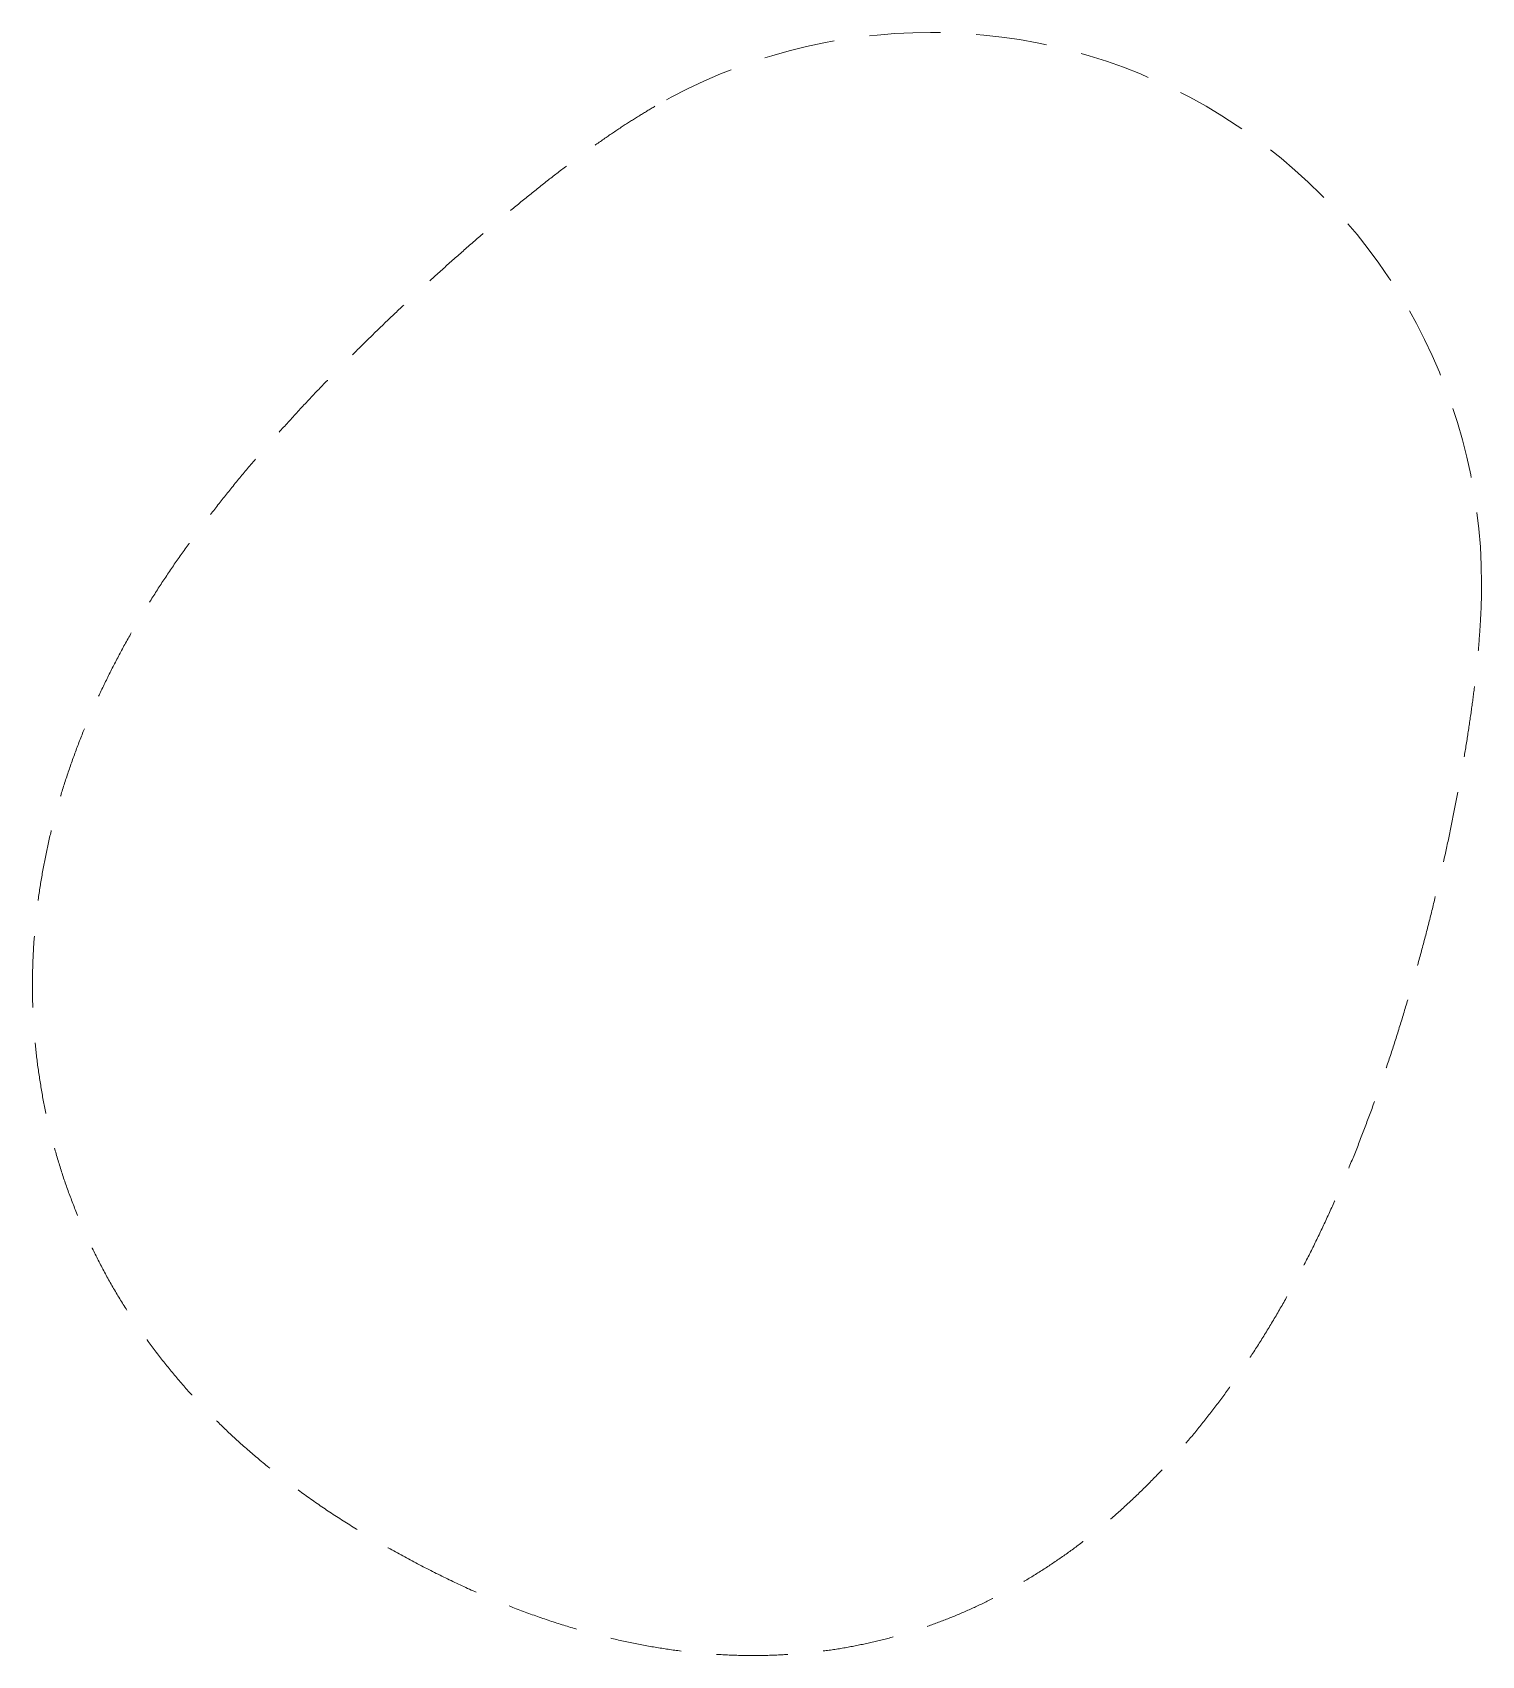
# Model space of a CAD drawing. Header units: millimetres. Extents: x -80 to 49, y -95 to 49.
import ezdxf

# ---------------------------------------------------------------- set-up
doc = ezdxf.new("R2010")
doc.units = ezdxf.units.MM
doc.linetypes.add('DASHED2', pattern=[9.525, 6.35, -3.175])
doc.layers.add('4虚线层', color=6, linetype='DASHED2', lineweight=18)

msp = doc.modelspace()

# ---------------------------------------------------------------- linework, layer by layer
at = {"layer": '4虚线层'}
msp.add_arc((0, 0), 49.08, 0, 120, dxfattribs=at)
for points, knots in [([(-24.54, 42.5), (-25, 42.24), (-25.45, 41.96), (-26.39, 41.38), (-26.88, 41.07), (-27.88, 40.42), (-28.39, 40.07), (-29.44, 39.35), (-29.98, 38.97), (-31.08, 38.18), (-31.64, 37.77), (-32.77, 36.92), (-33.35, 36.48), (-34.51, 35.57), (-35.1, 35.1), (-36.29, 34.14), (-36.89, 33.65), (-38.1, 32.65), (-38.71, 32.13), (-39.94, 31.09), (-40.56, 30.56), (-41.79, 29.48), (-42.42, 28.93), (-43.66, 27.81), (-44.28, 27.25), (-45.52, 26.11), (-46.14, 25.53), (-47.38, 24.37), (-48, 23.78), (-49.23, 22.6), (-49.84, 22), (-51.06, 20.8), (-51.66, 20.2), (-52.86, 18.98), (-53.46, 18.37), (-54.64, 17.15), (-55.22, 16.53), (-56.38, 15.29), (-56.95, 14.67), (-58.08, 13.41), (-58.64, 12.79), (-59.74, 11.52), (-60.29, 10.89), (-61.36, 9.62), (-61.89, 8.98), (-62.92, 7.69), (-63.43, 7.05), (-64.44, 5.75), (-64.93, 5.1), (-65.89, 3.79), (-66.37, 3.13), (-67.29, 1.81), (-67.75, 1.14), (-68.64, -0.2), (-69.07, -0.88), (-69.92, -2.23), (-70.33, -2.91), (-71.13, -4.29), (-71.52, -4.98), (-72.28, -6.37), (-72.65, -7.08), (-73.36, -8.49), (-73.71, -9.2), (-74.38, -10.63), (-74.7, -11.35), (-75.31, -12.8), (-75.61, -13.54), (-76.17, -15.01), (-76.44, -15.75), (-76.95, -17.24), (-77.2, -17.99), (-77.65, -19.5), (-77.87, -20.26), (-78.26, -21.79), (-78.45, -22.56), (-78.79, -24.1), (-78.94, -24.88), (-79.22, -26.43), (-79.34, -27.22), (-79.56, -28.79), (-79.65, -29.58), (-79.8, -31.16), (-79.86, -31.95), (-79.94, -33.53), (-79.97, -34.33), (-79.99, -35.92), (-79.98, -36.72), (-79.93, -38.31), (-79.88, -39.1), (-79.76, -40.69), (-79.69, -41.49), (-79.5, -43.07), (-79.38, -43.86), (-79.12, -45.43), (-78.98, -46.22), (-78.65, -47.78), (-78.46, -48.56), (-78.06, -50.1), (-77.85, -50.87), (-77.38, -52.4), (-77.13, -53.16), (-76.59, -54.66), (-76.3, -55.41), (-75.7, -56.89), (-75.38, -57.63), (-74.7, -59.08), (-74.35, -59.8), (-73.61, -61.22), (-73.23, -61.93), (-72.42, -63.32), (-72, -64.01), (-71.13, -65.37), (-70.68, -66.05), (-69.75, -67.38), (-69.26, -68.03), (-68.27, -69.33), (-67.75, -69.96), (-66.69, -71.22), (-66.14, -71.85), (-65.02, -73.07), (-64.44, -73.67), (-63.25, -74.86), (-62.64, -75.45), (-61.38, -76.61), (-60.73, -77.18), (-59.41, -78.3), (-58.73, -78.85), (-57.33, -79.94), (-56.62, -80.48), (-55.15, -81.54), (-54.4, -82.06), (-52.86, -83.09), (-52.07, -83.59), (-50.45, -84.59), (-49.62, -85.09), (-47.92, -86.06), (-47.05, -86.54), (-46.17, -87.01)], [0, 0, 0, 0, 1.58707, 1.58707, 3.31608, 3.31608, 5.174181, 5.174181, 7.149197, 7.149197, 9.22948, 9.22948, 11.403785, 11.403785, 13.661179, 13.661179, 15.990982, 15.990982, 18.382742, 18.382742, 20.826264, 20.826264, 23.311668, 23.311668, 25.829477, 25.829477, 28.370738, 28.370738, 30.927145, 30.927145, 33.491158, 33.491158, 36.056119, 36.056119, 38.61633, 38.61633, 41.167103, 41.167103, 43.704779, 43.704779, 46.226701, 46.226701, 48.731164, 48.731164, 51.217329, 51.217329, 53.685124, 53.685124, 56.135121, 56.135121, 58.56842, 58.56842, 60.986522, 60.986522, 63.391215, 63.391215, 65.78446, 65.78446, 68.168297, 68.168297, 70.544761, 70.544761, 72.915809, 72.915809, 75.283264, 75.283264, 77.648772, 77.648772, 80.013769, 80.013769, 82.379461, 82.379461, 84.746816, 84.746816, 87.116559, 87.116559, 89.489184, 89.489184, 91.864967, 91.864967, 94.243986, 94.243986, 96.62615, 96.62615, 99.011231, 99.011231, 101.398897, 101.398897, 103.788756, 103.788756, 106.1804, 106.1804, 108.573448, 108.573448, 110.967597, 110.967597, 113.362674, 113.362674, 115.758687, 115.758687, 118.155875, 118.155875, 120.554768, 120.554768, 122.956233, 122.956233, 125.361525, 125.361525, 127.772341, 127.772341, 130.19086, 130.19086, 132.619784, 132.619784, 135.062379, 135.062379, 137.5225, 137.5225, 140.004617, 140.004617, 142.513834, 142.513834, 145.055895, 145.055895, 147.637189, 147.637189, 150.264742, 150.264742, 152.946207, 152.946207, 155.689845, 155.689845, 158.504494, 158.504494, 161.399538, 161.399538, 164.384855, 164.384855, 164.384855, 164.384855]), ([(-46.17, -87.01), (-45.29, -87.47), (-44.41, -87.92), (-42.65, -88.79), (-41.78, -89.2), (-40.04, -89.98), (-39.19, -90.34), (-37.48, -91.04), (-36.63, -91.37), (-34.95, -91.98), (-34.12, -92.27), (-32.46, -92.8), (-31.64, -93.05), (-30.01, -93.51), (-29.2, -93.72), (-27.6, -94.1), (-26.8, -94.27), (-25.22, -94.58), (-24.43, -94.71), (-22.88, -94.95), (-22.11, -95.05), (-20.58, -95.21), (-19.82, -95.28), (-18.31, -95.37), (-17.57, -95.41), (-16.09, -95.43), (-15.35, -95.43), (-13.9, -95.4), (-13.18, -95.36), (-11.75, -95.27), (-11.04, -95.2), (-9.64, -95.04), (-8.94, -94.95), (-7.56, -94.73), (-6.87, -94.6), (-5.52, -94.32), (-4.85, -94.17), (-3.51, -93.83), (-2.85, -93.65), (-1.54, -93.25), (-0.89, -93.04), (0.4, -92.59), (1.04, -92.36), (2.3, -91.85), (2.93, -91.58), (4.18, -91.02), (4.79, -90.73), (6.02, -90.11), (6.63, -89.79), (7.83, -89.12), (8.43, -88.77), (9.61, -88.05), (10.2, -87.68), (11.36, -86.9), (11.94, -86.5), (13.08, -85.67), (13.64, -85.24), (14.76, -84.35), (15.31, -83.9), (16.41, -82.96), (16.95, -82.48), (18.02, -81.5), (18.56, -80.99), (19.6, -79.95), (20.12, -79.42), (21.15, -78.33), (21.65, -77.78), (22.65, -76.64), (23.14, -76.07), (24.11, -74.88), (24.59, -74.28), (25.54, -73.06), (26, -72.43), (26.92, -71.17), (27.37, -70.52), (28.25, -69.21), (28.69, -68.55), (29.55, -67.2), (29.97, -66.52), (30.8, -65.13), (31.21, -64.43), (32.01, -63.01), (32.4, -62.29), (33.17, -60.84), (33.55, -60.11), (34.29, -58.62), (34.65, -57.88), (35.36, -56.36), (35.71, -55.6), (36.39, -54.07), (36.73, -53.29), (37.38, -51.73), (37.7, -50.95), (38.33, -49.36), (38.63, -48.57), (39.23, -46.97), (39.53, -46.16), (40.1, -44.54), (40.38, -43.73), (40.93, -42.1), (41.2, -41.28), (41.72, -39.63), (41.98, -38.81), (42.47, -37.15), (42.72, -36.33), (43.19, -34.67), (43.42, -33.84), (43.87, -32.17), (44.09, -31.34), (44.52, -29.68), (44.72, -28.85), (45.12, -27.19), (45.32, -26.37), (45.7, -24.72), (45.88, -23.9), (46.23, -22.27), (46.4, -21.46), (46.72, -19.85), (46.88, -19.05), (47.17, -17.47), (47.31, -16.68), (47.58, -15.13), (47.71, -14.37), (47.94, -12.85), (48.05, -12.11), (48.26, -10.65), (48.35, -9.93), (48.52, -8.52), (48.6, -7.83), (48.74, -6.48), (48.8, -5.83), (48.9, -4.55), (48.94, -3.93), (49.01, -2.74), (49.04, -2.16), (49.07, -1.06), (49.08, -0.53), (49.08, 0)], [0, 0, 0, 0, 2.984727, 2.984727, 5.875724, 5.875724, 8.679253, 8.679253, 11.401046, 11.401046, 14.046405, 14.046405, 16.620294, 16.620294, 19.127429, 19.127429, 21.57235, 21.57235, 23.959496, 23.959496, 26.293257, 26.293257, 28.578023, 28.578023, 30.818216, 30.818216, 33.018314, 33.018314, 35.182861, 35.182861, 37.316463, 37.316463, 39.423779, 39.423779, 41.509496, 41.509496, 43.5783, 43.5783, 45.634841, 45.634841, 47.683682, 47.683682, 49.729265, 49.729265, 51.775852, 51.775852, 53.827488, 53.827488, 55.887952, 55.887952, 57.960722, 57.960722, 60.048939, 60.048939, 62.155382, 62.155382, 64.282452, 64.282452, 66.432161, 66.432161, 68.60613, 68.60613, 70.805597, 70.805597, 73.031433, 73.031433, 75.28416, 75.28416, 77.563978, 77.563978, 79.870797, 79.870797, 82.20427, 82.20427, 84.563825, 84.563825, 86.948703, 86.948703, 89.357989, 89.357989, 91.79064, 91.79064, 94.24551, 94.24551, 96.721367, 96.721367, 99.216899, 99.216899, 101.730718, 101.730718, 104.261342, 104.261342, 106.807176, 106.807176, 109.366473, 109.366473, 111.937288, 111.937288, 114.517416, 114.517416, 117.104321, 117.104321, 119.695065, 119.695065, 122.286218, 122.286218, 124.873789, 124.873789, 127.453141, 127.453141, 130.018938, 130.018938, 132.565091, 132.565091, 135.084741, 135.084741, 137.57025, 137.57025, 140.013229, 140.013229, 142.404584, 142.404584, 144.734572, 144.734572, 146.992882, 146.992882, 149.168698, 149.168698, 151.250774, 151.250774, 153.227475, 153.227475, 155.086805, 155.086805, 156.816416, 156.816416, 158.403582, 158.403582, 158.403582, 158.403582])]:
    msp.add_open_spline(points, degree=3, knots=knots, dxfattribs=at)

doc.saveas('drawing.dxf')
